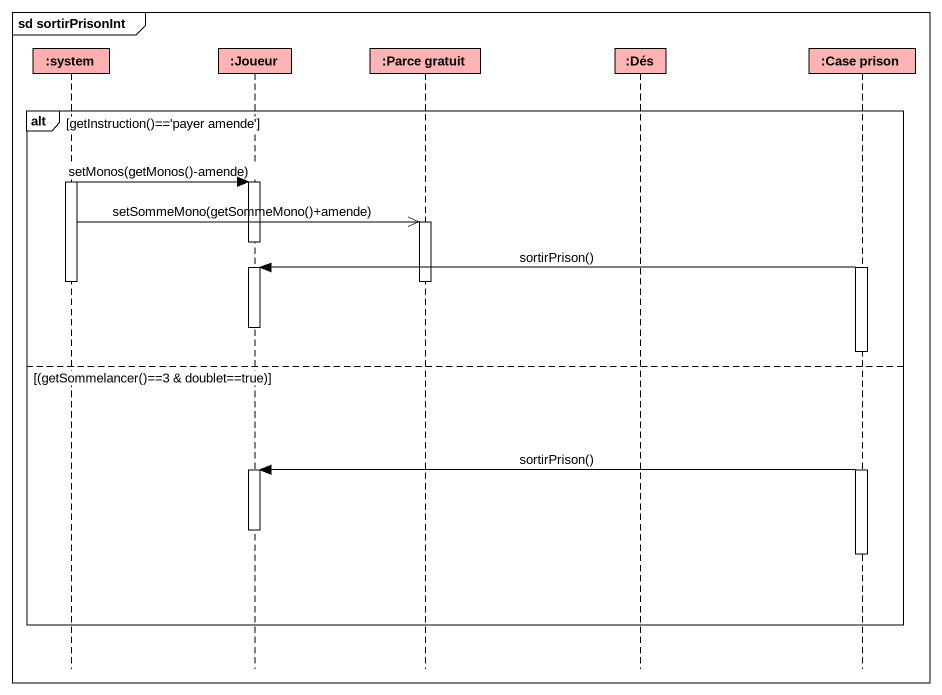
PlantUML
@startuml
mainframe sd sortirPrisonInt
hide footbox
participant ":system" as system #FFAFAF
participant ":Joueur" as Joueur #FFB4B4
participant ":Parce gratuit" as Parce_gratuit #FFB4B4
participant ":Dés" as Dés #FFB4B4
participant ":Case prison" as Case_prison #FFB4B4

alt getInstruction()=='payer amende'
  activate system
  system -> Joueur : setMonos(getMonos()-amende)
  activate Joueur
  system ->> Parce_gratuit : setSommeMono(getSommeMono()+amende)
  activate Parce_gratuit
  deactivate Joueur
  activate Case_prison
  Case_prison -> Joueur : sortirPrison()
  activate Joueur
  deactivate Parce_gratuit
  deactivate system
  deactivate Joueur
else (getSommelancer()==3 & doublet==true)
  Case_prison -> Joueur : sortirPrison()
  activate Joueur
  deactivate Joueur
  deactivate Case_prison
end
@enduml
